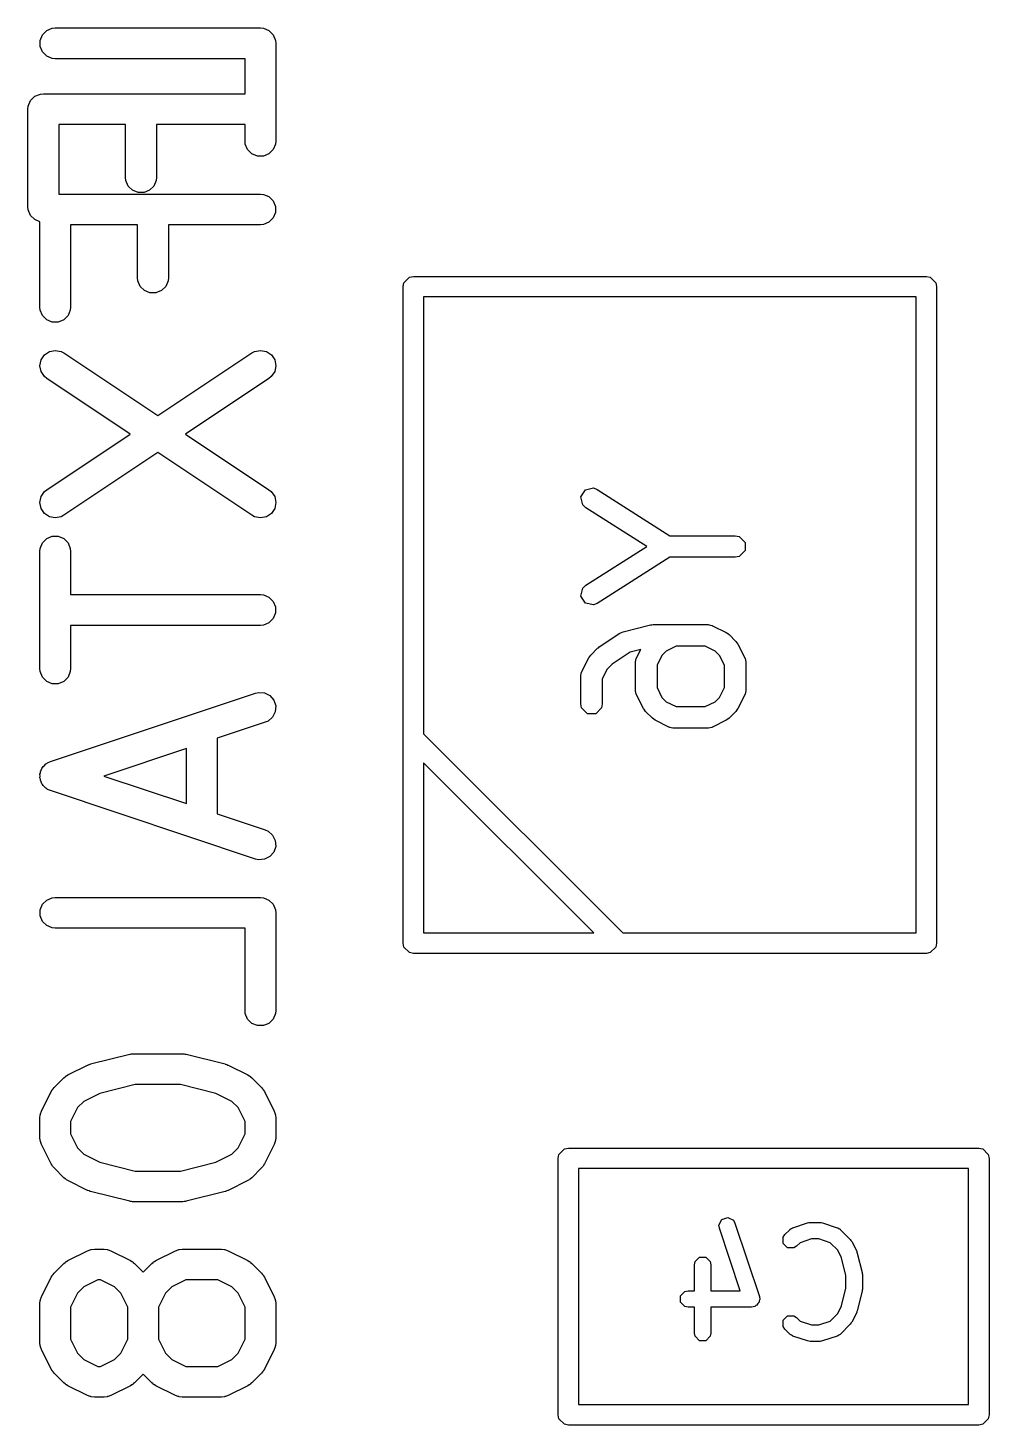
# Model space of a CAD drawing. Header units: inches. Extents: x -2.1 to 1.75, y 0.25 to 2.74.
# Drawn here: x -0.0075 to 0.1769, y 1.5399 to 1.808 of the extents above; entities that cross this region are included whole.
import ezdxf

# ---------------------------------------------------------------- set-up
doc = ezdxf.new("R2010")
doc.units = ezdxf.units.IN
doc.header["$MEASUREMENT"] = 0
doc.layers.add('BLACK', color=250, linetype='CONTINUOUS')

msp = doc.modelspace()

# ---------------------------------------------------------------- linework, layer by layer
at = {"layer": 'BLACK', "linetype": 'CONTINUOUS'}
for p, q in [((-0.00471, 1.80671), (-0.00389, 1.80752)), ((-0.00389, 1.80752), (-0.00283, 1.80796)), ((-0.00283, 1.80796), (-0.00225, 1.80802)), ((-0.00225, 1.80802), (0.03712, 1.80802)), ((0.03712, 1.80802), (0.03769, 1.80796)), ((0.03769, 1.80796), (0.03876, 1.80752)), ((0.03876, 1.80752), (0.03957, 1.80671)), ((-0.00515, 1.80564), (-0.00471, 1.80671)), ((-0.00515, 1.80449), (-0.00515, 1.80564)), ((-0.00471, 1.80343), (-0.00515, 1.80449)), ((0.03957, 1.80671), (0.04001, 1.80564)), ((0.04001, 1.80564), (0.04007, 1.80507)), ((0.04007, 1.80507), (0.04007, 1.78632)), ((-0.00389, 1.80261), (-0.00471, 1.80343)), ((-0.00283, 1.80217), (-0.00389, 1.80261)), ((-0.00225, 1.80211), (-0.00283, 1.80217)), ((0.03417, 1.80211), (-0.00225, 1.80211)), ((0.03417, 1.79539), (0.03417, 1.80211)), ((-0.00743, 1.79302), (-0.00699, 1.79408)), ((-0.00699, 1.79408), (-0.00618, 1.7949)), ((-0.00618, 1.7949), (-0.00511, 1.79534)), ((-0.00511, 1.79534), (-0.00453, 1.79539)), ((-0.00453, 1.79539), (0.03417, 1.79539)), ((-0.00749, 1.79244), (-0.00743, 1.79302)), ((-0.00749, 1.77369), (-0.00749, 1.79244)), ((0.01126, 1.78949), (-0.00158, 1.78949)), ((-0.00158, 1.78949), (-0.00158, 1.77615)), ((0.01126, 1.77932), (0.01126, 1.78949)), ((0.03417, 1.78949), (0.01717, 1.78949)), ((0.01717, 1.78949), (0.01717, 1.77932)), ((0.03417, 1.78632), (0.03417, 1.78949)), ((0.03422, 1.78574), (0.03417, 1.78632)), ((0.03466, 1.78468), (0.03422, 1.78574)), ((0.04001, 1.78574), (0.03957, 1.78468)), ((0.04007, 1.78632), (0.04001, 1.78574)), ((0.03548, 1.78386), (0.03466, 1.78468)), ((0.03654, 1.78342), (0.03548, 1.78386)), ((0.03769, 1.78342), (0.03654, 1.78342)), ((0.03876, 1.78386), (0.03769, 1.78342)), ((0.03957, 1.78468), (0.03876, 1.78386)), ((0.01132, 1.77874), (0.01126, 1.77932)), ((0.01176, 1.77768), (0.01132, 1.77874)), ((0.01257, 1.77686), (0.01176, 1.77768)), ((0.01667, 1.77768), (0.01585, 1.77686)), ((0.01711, 1.77874), (0.01667, 1.77768)), ((0.01717, 1.77932), (0.01711, 1.77874)), ((-0.00158, 1.77615), (0.03712, 1.77615)), ((0.01364, 1.77642), (0.01257, 1.77686)), ((0.01479, 1.77642), (0.01364, 1.77642)), ((0.01585, 1.77686), (0.01479, 1.77642)), ((0.03712, 1.77615), (0.03769, 1.77609)), ((0.03769, 1.77609), (0.03876, 1.77565)), ((0.03876, 1.77565), (0.03957, 1.77484)), ((0.03957, 1.77484), (0.04001, 1.77377)), ((-0.00743, 1.77312), (-0.00749, 1.77369)), ((-0.00699, 1.77205), (-0.00743, 1.77312)), ((0.04001, 1.77262), (0.03957, 1.77156)), ((0.04001, 1.77377), (0.04001, 1.77262)), ((-0.00618, 1.77124), (-0.00699, 1.77205)), ((-0.0052, 1.77084), (-0.00618, 1.77124)), ((-0.0052, 1.75445), (-0.0052, 1.77084)), ((0.01354, 1.77024), (0.0007, 1.77024)), ((0.0007, 1.77024), (0.0007, 1.75445)), ((0.01354, 1.76007), (0.01354, 1.77024)), ((0.03712, 1.77024), (0.01945, 1.77024)), ((0.01945, 1.77024), (0.01945, 1.76007)), ((0.03769, 1.7703), (0.03712, 1.77024)), ((0.03876, 1.77074), (0.03769, 1.7703)), ((0.03957, 1.77156), (0.03876, 1.77074)), ((0.0136, 1.7595), (0.01354, 1.76007)), ((0.01404, 1.75843), (0.0136, 1.7595)), ((0.01939, 1.7595), (0.01895, 1.75843)), ((0.01945, 1.76007), (0.01939, 1.7595)), ((0.06449, 1.75839), (0.06464, 1.75914)), ((0.06464, 1.75914), (0.0657, 1.7602)), ((0.0657, 1.7602), (0.06646, 1.76035)), ((0.06646, 1.76035), (0.16488, 1.76035)), ((0.16488, 1.76035), (0.16564, 1.7602)), ((0.16564, 1.7602), (0.1667, 1.75914)), ((0.1667, 1.75914), (0.16685, 1.75839)), ((0.01486, 1.75762), (0.01404, 1.75843)), ((0.01592, 1.75718), (0.01486, 1.75762)), ((0.01707, 1.75718), (0.01592, 1.75718)), ((0.01814, 1.75762), (0.01707, 1.75718)), ((0.01895, 1.75843), (0.01814, 1.75762)), ((0.06449, 1.6324), (0.06449, 1.75839)), ((0.06843, 1.75642), (0.06843, 1.67259)), ((0.16291, 1.75642), (0.06843, 1.75642)), ((0.16291, 1.63437), (0.16291, 1.75642)), ((0.16685, 1.75839), (0.16685, 1.6324)), ((-0.00515, 1.75387), (-0.0052, 1.75445)), ((-0.00471, 1.75281), (-0.00515, 1.75387)), ((0.00064, 1.75387), (0.0002, 1.75281)), ((0.0007, 1.75445), (0.00064, 1.75387)), ((-0.00389, 1.75199), (-0.00471, 1.75281)), ((-0.00283, 1.75155), (-0.00389, 1.75199)), ((-0.00168, 1.75155), (-0.00283, 1.75155)), ((-0.00061, 1.75199), (-0.00168, 1.75155)), ((0.0002, 1.75281), (-0.00061, 1.75199)), ((-0.00434, 1.74529), (-0.00338, 1.74593)), ((-0.00338, 1.74593), (-0.00225, 1.74615)), ((-0.00225, 1.74615), (-0.00112, 1.74593)), ((-0.00112, 1.74593), (-0.00061, 1.74566)), ((-0.00061, 1.74566), (0.01743, 1.73363)), ((0.01743, 1.73363), (0.03548, 1.74566)), ((0.03548, 1.74566), (0.03599, 1.74593)), ((0.03599, 1.74593), (0.03712, 1.74615)), ((0.03712, 1.74615), (0.03825, 1.74593)), ((0.03825, 1.74593), (0.03921, 1.74529)), ((-0.0052, 1.7432), (-0.00498, 1.74433)), ((-0.00498, 1.74207), (-0.0052, 1.7432)), ((-0.00498, 1.74433), (-0.00434, 1.74529)), ((0.03921, 1.74529), (0.03985, 1.74433)), ((0.03985, 1.74433), (0.04007, 1.7432)), ((0.04007, 1.7432), (0.03985, 1.74207)), ((-0.00434, 1.74111), (-0.00498, 1.74207)), ((-0.00389, 1.74074), (-0.00434, 1.74111)), ((0.01211, 1.73008), (-0.00389, 1.74074)), ((0.03876, 1.74074), (0.02276, 1.73008)), ((0.0392, 1.74111), (0.03876, 1.74074)), ((0.03985, 1.74207), (0.0392, 1.74111)), ((-0.00389, 1.71941), (0.01211, 1.73008)), ((0.02276, 1.73008), (0.03876, 1.71941)), ((0.01743, 1.72653), (-0.00061, 1.7145)), ((0.03548, 1.7145), (0.01743, 1.72653)), ((-0.00498, 1.71809), (-0.00434, 1.71904)), ((-0.00434, 1.71904), (-0.00389, 1.71941)), ((0.03876, 1.71941), (0.0392, 1.71904)), ((0.0392, 1.71904), (0.03985, 1.71809)), ((0.09861, 1.71806), (0.09946, 1.7194)), ((0.09946, 1.7194), (0.101, 1.71974)), ((0.101, 1.71974), (0.10175, 1.71945)), ((0.10175, 1.71945), (0.11568, 1.71058)), ((-0.0052, 1.71696), (-0.00498, 1.71809)), ((-0.00498, 1.71583), (-0.0052, 1.71696)), ((0.03985, 1.71809), (0.04007, 1.71696)), ((0.04007, 1.71696), (0.03985, 1.71583)), ((0.09895, 1.71652), (0.09861, 1.71806)), ((0.09953, 1.71596), (0.09895, 1.71652)), ((0.11123, 1.70852), (0.09953, 1.71596)), ((-0.00434, 1.71487), (-0.00498, 1.71583)), ((-0.00338, 1.71423), (-0.00434, 1.71487)), ((-0.00225, 1.714), (-0.00338, 1.71423)), ((-0.00112, 1.71422), (-0.00225, 1.714)), ((-0.00061, 1.7145), (-0.00112, 1.71422)), ((0.03599, 1.71422), (0.03548, 1.7145)), ((0.03712, 1.714), (0.03599, 1.71422)), ((0.03825, 1.71423), (0.03712, 1.714)), ((0.03921, 1.71487), (0.03825, 1.71423)), ((0.03985, 1.71583), (0.03921, 1.71487)), ((-0.00389, 1.71003), (-0.00283, 1.71048)), ((-0.00283, 1.71048), (-0.00168, 1.71048)), ((-0.00168, 1.71048), (-0.00061, 1.71003)), ((0.11568, 1.71058), (0.1282, 1.71058)), ((0.1282, 1.71058), (0.12899, 1.71043)), ((-0.0052, 1.70758), (-0.00515, 1.70816)), ((-0.00515, 1.70816), (-0.00471, 1.70922)), ((-0.00471, 1.70922), (-0.00389, 1.71003)), ((-0.00061, 1.71003), (0.0002, 1.70922)), ((0.0002, 1.70922), (0.00064, 1.70816)), ((0.00064, 1.70816), (0.0007, 1.70758)), ((0.09953, 1.70107), (0.11123, 1.70852)), ((0.12899, 1.71043), (0.13011, 1.70931)), ((0.13011, 1.70931), (0.13011, 1.70773)), ((-0.0052, 1.68508), (-0.0052, 1.70758)), ((0.0007, 1.70758), (0.0007, 1.69928)), ((0.11568, 1.70645), (0.10175, 1.69759)), ((0.1282, 1.70645), (0.11568, 1.70645)), ((0.12899, 1.70661), (0.1282, 1.70645)), ((0.13011, 1.70773), (0.12899, 1.70661)), ((0.09861, 1.69897), (0.09895, 1.70052)), ((0.09895, 1.70052), (0.09953, 1.70107)), ((0.0007, 1.69928), (0.03712, 1.69928)), ((0.03712, 1.69928), (0.03769, 1.69923)), ((0.03769, 1.69923), (0.03876, 1.69879)), ((0.03876, 1.69879), (0.03957, 1.69797)), ((0.03957, 1.69797), (0.04001, 1.69691)), ((0.09946, 1.69764), (0.09861, 1.69897)), ((0.101, 1.69729), (0.09946, 1.69764)), ((0.10175, 1.69759), (0.101, 1.69729)), ((0.03957, 1.69469), (0.03876, 1.69388)), ((0.04001, 1.69576), (0.03957, 1.69469)), ((0.04001, 1.69691), (0.04001, 1.69576)), ((0.03712, 1.69338), (0.0007, 1.69338)), ((0.0007, 1.69338), (0.0007, 1.68508)), ((0.03769, 1.69344), (0.03712, 1.69338)), ((0.03876, 1.69388), (0.03769, 1.69344)), ((0.10212, 1.68924), (0.10606, 1.69186)), ((0.10606, 1.69186), (0.10639, 1.692)), ((0.10639, 1.692), (0.1067, 1.69215)), ((0.1067, 1.69215), (0.11195, 1.69346)), ((0.11195, 1.69346), (0.11221, 1.69347)), ((0.11221, 1.69347), (0.11246, 1.69352)), ((0.11246, 1.69352), (0.12295, 1.69352)), ((0.12295, 1.69352), (0.12306, 1.6935)), ((0.12306, 1.6935), (0.1231, 1.69352)), ((0.1231, 1.69352), (0.12342, 1.69343)), ((0.12342, 1.69343), (0.12375, 1.69337)), ((0.12375, 1.69337), (0.12378, 1.69333)), ((0.12378, 1.69333), (0.12388, 1.69331)), ((0.12388, 1.69331), (0.1265, 1.69199)), ((0.1265, 1.69199), (0.12677, 1.69179)), ((0.12677, 1.69179), (0.12704, 1.69161)), ((0.10181, 1.68898), (0.10198, 1.68909)), ((0.10198, 1.68909), (0.10212, 1.68924)), ((0.11688, 1.68939), (0.11499, 1.68845)), ((0.12247, 1.68939), (0.11688, 1.68939)), ((0.12435, 1.68845), (0.12247, 1.68939)), ((0.12704, 1.69161), (0.12835, 1.69029)), ((0.12835, 1.69029), (0.12854, 1.69002)), ((0.12854, 1.69002), (0.12874, 1.68976)), ((0.12874, 1.68976), (0.13005, 1.68713)), ((0.0988, 1.68451), (0.10011, 1.68713)), ((0.10011, 1.68713), (0.10031, 1.68739)), ((0.10031, 1.68739), (0.1005, 1.68767)), ((0.1005, 1.68767), (0.10181, 1.68898)), ((0.10805, 1.68823), (0.10459, 1.68591)), ((0.1101, 1.68874), (0.10805, 1.68823)), ((0.10908, 1.68635), (0.10917, 1.68667)), ((0.1091, 1.68631), (0.10908, 1.68635)), ((0.10917, 1.68667), (0.10923, 1.687)), ((0.10923, 1.687), (0.10927, 1.68703)), ((0.10927, 1.68703), (0.10929, 1.68713)), ((0.10929, 1.68713), (0.1101, 1.68874)), ((0.11415, 1.68761), (0.11321, 1.68572)), ((0.11499, 1.68845), (0.11415, 1.68761)), ((0.12519, 1.68761), (0.12435, 1.68845)), ((0.12614, 1.68572), (0.12519, 1.68761)), ((0.13005, 1.68713), (0.13008, 1.68703)), ((0.13008, 1.68703), (0.13011, 1.687)), ((0.13011, 1.687), (0.13018, 1.68667)), ((0.13018, 1.68667), (0.13027, 1.68635)), ((0.13027, 1.68635), (0.13025, 1.68631)), ((-0.00515, 1.68451), (-0.0052, 1.68508)), ((-0.00471, 1.68344), (-0.00515, 1.68451)), ((0.00064, 1.68451), (0.0002, 1.68344)), ((0.0007, 1.68508), (0.00064, 1.68451)), ((0.09858, 1.68373), (0.09867, 1.68405)), ((0.0986, 1.68368), (0.09858, 1.68373)), ((0.09858, 1.68358), (0.0986, 1.68368)), ((0.09867, 1.68405), (0.09874, 1.68437)), ((0.09874, 1.68437), (0.09877, 1.68441)), ((0.09877, 1.68441), (0.0988, 1.68451)), ((0.10366, 1.68498), (0.10271, 1.68309)), ((0.10459, 1.68591), (0.10366, 1.68498)), ((0.10908, 1.68621), (0.1091, 1.68631)), ((0.10908, 1.68096), (0.10908, 1.68621)), ((0.11321, 1.68572), (0.11321, 1.68145)), ((0.12614, 1.68145), (0.12614, 1.68572)), ((0.13025, 1.68631), (0.13027, 1.68621)), ((0.13027, 1.68621), (0.13027, 1.68096)), ((-0.00389, 1.68263), (-0.00471, 1.68344)), ((-0.00283, 1.68219), (-0.00389, 1.68263)), ((-0.00168, 1.68219), (-0.00283, 1.68219)), ((-0.00061, 1.68263), (-0.00168, 1.68219)), ((0.0002, 1.68344), (-0.00061, 1.68263)), ((0.09858, 1.67833), (0.09858, 1.68358)), ((0.10271, 1.68309), (0.10271, 1.67833)), ((0.11321, 1.68145), (0.11415, 1.67956)), ((0.12519, 1.67956), (0.12614, 1.68145)), ((-0.00318, 1.66726), (0.03619, 1.68038)), ((0.03619, 1.68038), (0.03675, 1.68051)), ((0.03675, 1.68051), (0.0379, 1.68043)), ((0.0379, 1.68043), (0.03893, 1.67992)), ((0.03893, 1.67992), (0.03968, 1.67905)), ((0.03968, 1.67905), (0.04005, 1.67795)), ((0.09874, 1.67754), (0.09858, 1.67833)), ((0.10271, 1.67833), (0.10255, 1.67754)), ((0.1091, 1.68086), (0.10908, 1.68096)), ((0.10908, 1.68081), (0.1091, 1.68086)), ((0.10917, 1.68049), (0.10908, 1.68081)), ((0.10923, 1.68017), (0.10917, 1.68049)), ((0.10927, 1.68013), (0.10923, 1.68017)), ((0.10929, 1.68003), (0.10927, 1.68013)), ((0.11061, 1.67741), (0.10929, 1.68003)), ((0.11415, 1.67956), (0.11499, 1.67872)), ((0.11499, 1.67872), (0.11688, 1.67778)), ((0.12247, 1.67778), (0.12435, 1.67872)), ((0.12435, 1.67872), (0.12519, 1.67956)), ((0.13005, 1.68003), (0.12874, 1.67741)), ((0.13008, 1.68013), (0.13005, 1.68003)), ((0.13011, 1.68017), (0.13008, 1.68013)), ((0.13018, 1.68049), (0.13011, 1.68017)), ((0.13027, 1.68081), (0.13018, 1.68049)), ((0.13027, 1.68096), (0.13025, 1.68086)), ((0.13025, 1.68086), (0.13027, 1.68081)), ((0.03945, 1.67577), (0.03858, 1.67502)), ((0.03997, 1.6768), (0.03945, 1.67577)), ((0.04005, 1.67795), (0.03997, 1.6768)), ((0.09985, 1.67642), (0.09874, 1.67754)), ((0.10144, 1.67642), (0.09985, 1.67642)), ((0.10255, 1.67754), (0.10144, 1.67642)), ((0.11081, 1.67715), (0.11061, 1.67741)), ((0.11099, 1.67687), (0.11081, 1.67715)), ((0.11231, 1.67556), (0.11099, 1.67687)), ((0.11688, 1.67778), (0.12247, 1.67778)), ((0.12835, 1.67687), (0.12704, 1.67556)), ((0.12854, 1.67715), (0.12835, 1.67687)), ((0.12874, 1.67741), (0.12854, 1.67715)), ((0.03805, 1.67478), (0.02882, 1.67171)), ((0.03858, 1.67502), (0.03805, 1.67478)), ((0.11258, 1.67538), (0.11231, 1.67556)), ((0.11284, 1.67517), (0.11258, 1.67538)), ((0.11547, 1.67386), (0.11284, 1.67517)), ((0.11557, 1.67383), (0.11547, 1.67386)), ((0.1156, 1.6738), (0.11557, 1.67383)), ((0.11593, 1.67373), (0.1156, 1.6738)), ((0.11625, 1.67365), (0.11593, 1.67373)), ((0.11629, 1.67366), (0.11625, 1.67365)), ((0.11639, 1.67364), (0.11629, 1.67366)), ((0.12295, 1.67364), (0.11639, 1.67364)), ((0.12306, 1.67366), (0.12295, 1.67364)), ((0.1231, 1.67365), (0.12306, 1.67366)), ((0.12342, 1.67373), (0.1231, 1.67365)), ((0.12375, 1.6738), (0.12342, 1.67373)), ((0.12378, 1.67383), (0.12375, 1.6738)), ((0.12388, 1.67386), (0.12378, 1.67383)), ((0.1265, 1.67517), (0.12388, 1.67386)), ((0.12677, 1.67538), (0.1265, 1.67517)), ((0.12704, 1.67556), (0.12677, 1.67538)), ((0.02882, 1.67171), (0.02882, 1.65721)), ((0.06843, 1.67259), (0.10664, 1.63437)), ((0.02292, 1.66974), (0.00709, 1.66446)), ((0.02292, 1.65918), (0.02292, 1.66974)), ((-0.00518, 1.66483), (-0.00511, 1.66503)), ((-0.00511, 1.66503), (-0.0051, 1.66524)), ((-0.0051, 1.66524), (-0.00493, 1.66557)), ((-0.00493, 1.66557), (-0.00482, 1.66592)), ((-0.00482, 1.66592), (-0.00468, 1.66608)), ((-0.00468, 1.66608), (-0.00458, 1.66627)), ((-0.00458, 1.66627), (-0.0043, 1.66651)), ((-0.0043, 1.66651), (-0.00406, 1.66679)), ((-0.00406, 1.66679), (-0.00387, 1.66689)), ((-0.00387, 1.66689), (-0.00371, 1.66703)), ((-0.00371, 1.66703), (-0.00318, 1.66726)), ((0.10107, 1.63437), (0.06843, 1.66702)), ((0.06843, 1.66702), (0.06843, 1.63437)), ((-0.00515, 1.66446), (-0.00518, 1.66483)), ((-0.00518, 1.66409), (-0.00515, 1.66446)), ((-0.00511, 1.66389), (-0.00518, 1.66409)), ((-0.0051, 1.66368), (-0.00511, 1.66389)), ((-0.00493, 1.66335), (-0.0051, 1.66368)), ((-0.00482, 1.663), (-0.00493, 1.66335)), ((-0.00468, 1.66284), (-0.00482, 1.663)), ((-0.00458, 1.66265), (-0.00468, 1.66284)), ((-0.0043, 1.66241), (-0.00458, 1.66265)), ((-0.00406, 1.66213), (-0.0043, 1.66241)), ((0.00709, 1.66446), (0.02292, 1.65918)), ((-0.00387, 1.66203), (-0.00406, 1.66213)), ((-0.00371, 1.66189), (-0.00387, 1.66203)), ((-0.00318, 1.66166), (-0.00371, 1.66189)), ((0.03619, 1.64854), (-0.00318, 1.66166)), ((0.02882, 1.65721), (0.03805, 1.65414)), ((0.03805, 1.65414), (0.03858, 1.6539)), ((0.03858, 1.6539), (0.03945, 1.65315)), ((0.03945, 1.65315), (0.03997, 1.65212)), ((0.03997, 1.65212), (0.04005, 1.65097)), ((0.03893, 1.649), (0.0379, 1.64849)), ((0.03968, 1.64987), (0.03893, 1.649)), ((0.04005, 1.65097), (0.03968, 1.64987)), ((0.03675, 1.64841), (0.03619, 1.64854)), ((0.0379, 1.64849), (0.03675, 1.64841)), ((-0.00389, 1.64067), (-0.00283, 1.64111)), ((-0.00283, 1.64111), (-0.00225, 1.64117)), ((-0.00225, 1.64117), (0.03712, 1.64117)), ((0.03712, 1.64117), (0.03769, 1.64111)), ((0.03769, 1.64111), (0.03876, 1.64067)), ((-0.00515, 1.63879), (-0.00471, 1.63985)), ((-0.00515, 1.63764), (-0.00515, 1.63879)), ((-0.00471, 1.63985), (-0.00389, 1.64067)), ((0.03876, 1.64067), (0.03957, 1.63985)), ((0.03957, 1.63985), (0.04001, 1.63879)), ((0.04001, 1.63879), (0.04007, 1.63821)), ((0.04007, 1.63821), (0.04007, 1.61947)), ((-0.00471, 1.63657), (-0.00515, 1.63764)), ((-0.00389, 1.63576), (-0.00471, 1.63657)), ((-0.00283, 1.63532), (-0.00389, 1.63576)), ((-0.00225, 1.63526), (-0.00283, 1.63532)), ((0.03417, 1.63526), (-0.00225, 1.63526)), ((0.03417, 1.61947), (0.03417, 1.63526)), ((0.06843, 1.63437), (0.10107, 1.63437)), ((0.10664, 1.63437), (0.16291, 1.63437)), ((0.06464, 1.63165), (0.06449, 1.6324)), ((0.0657, 1.63058), (0.06464, 1.63165)), ((0.06646, 1.63043), (0.0657, 1.63058)), ((0.16488, 1.63043), (0.06646, 1.63043)), ((0.16564, 1.63058), (0.16488, 1.63043)), ((0.1667, 1.63165), (0.16564, 1.63058)), ((0.16685, 1.6324), (0.1667, 1.63165)), ((0.03422, 1.61889), (0.03417, 1.61947)), ((0.04007, 1.61947), (0.04001, 1.61889)), ((0.03466, 1.61783), (0.03422, 1.61889)), ((0.03548, 1.61701), (0.03466, 1.61783)), ((0.03654, 1.61657), (0.03548, 1.61701)), ((0.03876, 1.61701), (0.03769, 1.61657)), ((0.03957, 1.61783), (0.03876, 1.61701)), ((0.04001, 1.61889), (0.03957, 1.61783)), ((0.03769, 1.61657), (0.03654, 1.61657)), ((0.00018, 1.60711), (0.00393, 1.60898)), ((0.00393, 1.60898), (0.00397, 1.609)), ((0.00397, 1.609), (0.00399, 1.60901)), ((0.00399, 1.60901), (0.00423, 1.6091)), ((0.00423, 1.6091), (0.00447, 1.60919)), ((0.00447, 1.60919), (0.00449, 1.60919)), ((0.00449, 1.60919), (0.00453, 1.60921)), ((0.00453, 1.60921), (0.01203, 1.61108)), ((0.01203, 1.61108), (0.01213, 1.6111)), ((0.01213, 1.6111), (0.01217, 1.61111)), ((0.01217, 1.61111), (0.01239, 1.61113)), ((0.01239, 1.61113), (0.0126, 1.61117)), ((0.0126, 1.61117), (0.01265, 1.61116)), ((0.01265, 1.61116), (0.01275, 1.61117)), ((0.01275, 1.61117), (0.02212, 1.61117)), ((0.02212, 1.61117), (0.02222, 1.61116)), ((0.02222, 1.61116), (0.02226, 1.61117)), ((0.02226, 1.61117), (0.02248, 1.61113)), ((0.02248, 1.61113), (0.0227, 1.61111)), ((0.0227, 1.61111), (0.02274, 1.6111)), ((0.02274, 1.6111), (0.02284, 1.61108)), ((0.02284, 1.61108), (0.03034, 1.60921)), ((0.03034, 1.60921), (0.03038, 1.60919)), ((0.03038, 1.60919), (0.0304, 1.60919)), ((0.0304, 1.60919), (0.03064, 1.6091)), ((0.03064, 1.6091), (0.03088, 1.60901)), ((0.03088, 1.60901), (0.0309, 1.609)), ((0.0309, 1.609), (0.03094, 1.60898)), ((0.03094, 1.60898), (0.03469, 1.60711)), ((-0.00246, 1.60468), (-0.00059, 1.60656)), ((-0.00059, 1.60656), (-0.00036, 1.60674)), ((-0.00036, 1.60674), (-0.00031, 1.6068)), ((-0.00031, 1.6068), (-0.00022, 1.60686)), ((-0.00022, 1.60686), (-0.00014, 1.60692)), ((-0.00014, 1.60692), (-0.00007, 1.60695)), ((-0.00007, 1.60695), (0.00018, 1.60711)), ((0.03469, 1.60711), (0.03494, 1.60695)), ((0.03494, 1.60695), (0.03501, 1.60692)), ((0.03501, 1.60692), (0.03509, 1.60686)), ((0.03509, 1.60686), (0.03518, 1.6068)), ((0.03518, 1.6068), (0.03523, 1.60674)), ((0.03523, 1.60674), (0.03546, 1.60656)), ((0.03546, 1.60656), (0.03733, 1.60468)), ((-0.00489, 1.60016), (-0.00302, 1.60391)), ((-0.00302, 1.60391), (-0.00286, 1.60416)), ((-0.00286, 1.60416), (-0.00283, 1.60423)), ((-0.00283, 1.60423), (-0.00277, 1.60431)), ((-0.00277, 1.60431), (-0.00271, 1.6044)), ((-0.00271, 1.6044), (-0.00265, 1.60445)), ((-0.00265, 1.60445), (-0.00246, 1.60468)), ((0.00628, 1.60356), (0.00325, 1.60204)), ((0.01311, 1.60526), (0.00628, 1.60356)), ((0.02176, 1.60526), (0.01311, 1.60526)), ((0.02859, 1.60356), (0.02176, 1.60526)), ((0.03162, 1.60204), (0.02859, 1.60356)), ((0.03733, 1.60468), (0.03752, 1.60445)), ((0.03752, 1.60445), (0.03758, 1.6044)), ((0.03758, 1.6044), (0.03763, 1.60431)), ((0.03763, 1.60431), (0.0377, 1.60423)), ((0.0377, 1.60423), (0.03773, 1.60416)), ((0.03773, 1.60416), (0.03789, 1.60391)), ((0.03789, 1.60391), (0.03976, 1.60016)), ((0.00205, 1.60084), (0.0007, 1.59815)), ((0.00325, 1.60204), (0.00205, 1.60084)), ((0.03282, 1.60084), (0.03162, 1.60204)), ((0.03417, 1.59815), (0.03282, 1.60084)), ((-0.0052, 1.59884), (-0.00515, 1.59942)), ((-0.0052, 1.59509), (-0.0052, 1.59884)), ((-0.00515, 1.59942), (-0.00511, 1.59952)), ((-0.00511, 1.59952), (-0.0051, 1.59962)), ((-0.0051, 1.59962), (-0.00489, 1.60016)), ((0.0007, 1.59815), (0.0007, 1.59579)), ((0.03417, 1.59579), (0.03417, 1.59815)), ((0.03976, 1.60016), (0.03997, 1.59962)), ((0.03997, 1.59962), (0.03997, 1.59952)), ((0.03997, 1.59952), (0.04001, 1.59942)), ((0.04001, 1.59942), (0.04007, 1.59884)), ((0.04007, 1.59884), (0.04007, 1.59509)), ((0.0007, 1.59579), (0.00205, 1.59309)), ((0.03282, 1.59309), (0.03417, 1.59579)), ((-0.00515, 1.59452), (-0.0052, 1.59509)), ((-0.00511, 1.59442), (-0.00515, 1.59452)), ((-0.0051, 1.59431), (-0.00511, 1.59442)), ((-0.00489, 1.59377), (-0.0051, 1.59431)), ((-0.00302, 1.59002), (-0.00489, 1.59377)), ((0.00205, 1.59309), (0.00325, 1.5919)), ((0.03162, 1.5919), (0.03282, 1.59309)), ((0.03976, 1.59377), (0.03789, 1.59002)), ((0.03997, 1.59431), (0.03976, 1.59377)), ((0.04001, 1.59452), (0.03997, 1.59442)), ((0.03997, 1.59442), (0.03997, 1.59431)), ((0.04007, 1.59509), (0.04001, 1.59452)), ((0.09438, 1.59186), (0.09545, 1.59292)), ((0.09545, 1.59292), (0.0962, 1.59307)), ((0.0962, 1.59307), (0.17494, 1.59307)), ((0.17494, 1.59307), (0.17569, 1.59292)), ((0.17569, 1.59292), (0.17676, 1.59186)), ((-0.00286, 1.58978), (-0.00302, 1.59002)), ((0.00325, 1.5919), (0.00628, 1.59038)), ((0.00628, 1.59038), (0.01311, 1.58867)), ((0.02176, 1.58867), (0.02859, 1.59038)), ((0.02859, 1.59038), (0.03162, 1.5919)), ((0.03789, 1.59002), (0.03773, 1.58978)), ((0.09423, 1.5911), (0.09438, 1.59186)), ((0.09423, 1.54189), (0.09423, 1.5911)), ((0.17676, 1.59186), (0.17691, 1.5911)), ((0.17691, 1.5911), (0.17691, 1.54189)), ((-0.00283, 1.5897), (-0.00286, 1.58978)), ((-0.00277, 1.58962), (-0.00283, 1.5897)), ((-0.00271, 1.58953), (-0.00277, 1.58962)), ((-0.00265, 1.58948), (-0.00271, 1.58953)), ((-0.00246, 1.58926), (-0.00265, 1.58948)), ((-0.00059, 1.58738), (-0.00246, 1.58926)), ((-0.00036, 1.5872), (-0.00059, 1.58738)), ((-0.00031, 1.58714), (-0.00036, 1.5872)), ((0.01311, 1.58867), (0.02176, 1.58867)), ((0.03523, 1.5872), (0.03518, 1.58714)), ((0.03546, 1.58738), (0.03523, 1.5872)), ((0.03733, 1.58926), (0.03546, 1.58738)), ((0.03752, 1.58948), (0.03733, 1.58926)), ((0.03758, 1.58953), (0.03752, 1.58948)), ((0.03763, 1.58962), (0.03758, 1.58953)), ((0.0377, 1.5897), (0.03763, 1.58962)), ((0.03773, 1.58978), (0.0377, 1.5897)), ((0.09817, 1.58913), (0.09817, 1.54386)), ((0.17297, 1.58913), (0.09817, 1.58913)), ((0.17297, 1.54386), (0.17297, 1.58913)), ((-0.00022, 1.58708), (-0.00031, 1.58714)), ((-0.00014, 1.58701), (-0.00022, 1.58708)), ((-0.00007, 1.58698), (-0.00014, 1.58701)), ((0.00018, 1.58683), (-0.00007, 1.58698)), ((0.00393, 1.58495), (0.00018, 1.58683)), ((0.00397, 1.58494), (0.00393, 1.58495)), ((0.00399, 1.58492), (0.00397, 1.58494)), ((0.00423, 1.58484), (0.00399, 1.58492)), ((0.00447, 1.58475), (0.00423, 1.58484)), ((0.00449, 1.58475), (0.00447, 1.58475)), ((0.00453, 1.58473), (0.00449, 1.58475)), ((0.01203, 1.58286), (0.00453, 1.58473)), ((0.03034, 1.58473), (0.02284, 1.58286)), ((0.03038, 1.58475), (0.03034, 1.58473)), ((0.0304, 1.58475), (0.03038, 1.58475)), ((0.03064, 1.58484), (0.0304, 1.58475)), ((0.03088, 1.58492), (0.03064, 1.58484)), ((0.0309, 1.58494), (0.03088, 1.58492)), ((0.03094, 1.58495), (0.0309, 1.58494)), ((0.03469, 1.58683), (0.03094, 1.58495)), ((0.03494, 1.58698), (0.03469, 1.58683)), ((0.03501, 1.58701), (0.03494, 1.58698)), ((0.03509, 1.58708), (0.03501, 1.58701)), ((0.03518, 1.58714), (0.03509, 1.58708)), ((0.01213, 1.58284), (0.01203, 1.58286)), ((0.01217, 1.58282), (0.01213, 1.58284)), ((0.01239, 1.5828), (0.01217, 1.58282)), ((0.0126, 1.58277), (0.01239, 1.5828)), ((0.01265, 1.58278), (0.0126, 1.58277)), ((0.01275, 1.58277), (0.01265, 1.58278)), ((0.02212, 1.58277), (0.01275, 1.58277)), ((0.02222, 1.58278), (0.02212, 1.58277)), ((0.02226, 1.58277), (0.02222, 1.58278)), ((0.02248, 1.5828), (0.02226, 1.58277)), ((0.0227, 1.58282), (0.02248, 1.5828)), ((0.02274, 1.58284), (0.0227, 1.58282)), ((0.02284, 1.58286), (0.02274, 1.58284)), ((0.12509, 1.57829), (0.12563, 1.57937)), ((0.12563, 1.57937), (0.12678, 1.57975)), ((0.12678, 1.57975), (0.12786, 1.57921)), ((0.12786, 1.57921), (0.12816, 1.57867)), ((0.12517, 1.57768), (0.12509, 1.57829)), ((0.12917, 1.56569), (0.12517, 1.57768)), ((0.12816, 1.57867), (0.13285, 1.56461)), ((0.1374, 1.57597), (0.13774, 1.57648)), ((0.13774, 1.57648), (0.13868, 1.57741)), ((0.13868, 1.57741), (0.13874, 1.57746)), ((0.13874, 1.57746), (0.13876, 1.57749)), ((0.13876, 1.57749), (0.13898, 1.57762)), ((0.13898, 1.57762), (0.13919, 1.57776)), ((0.13919, 1.57776), (0.13922, 1.57776)), ((0.13922, 1.57776), (0.13929, 1.57779)), ((0.13929, 1.57779), (0.1421, 1.57873)), ((0.1421, 1.57873), (0.14235, 1.57876)), ((0.14235, 1.57876), (0.1426, 1.57881)), ((0.1426, 1.57881), (0.14448, 1.57881)), ((0.14448, 1.57881), (0.14472, 1.57876)), ((0.14472, 1.57876), (0.14497, 1.57873)), ((0.14497, 1.57873), (0.14779, 1.57779)), ((0.14779, 1.57779), (0.14785, 1.57776)), ((0.14785, 1.57776), (0.14789, 1.57776)), ((0.14789, 1.57776), (0.1481, 1.57762)), ((0.1481, 1.57762), (0.14832, 1.57749)), ((0.14832, 1.57749), (0.14834, 1.57746)), ((0.14834, 1.57746), (0.1484, 1.57741)), ((0.1484, 1.57741), (0.15028, 1.57554)), ((0.1374, 1.57476), (0.1374, 1.57597)), ((0.13825, 1.57391), (0.1374, 1.57476)), ((0.13945, 1.57391), (0.13825, 1.57391)), ((0.13997, 1.57425), (0.13945, 1.57391)), ((0.14064, 1.57492), (0.13997, 1.57425)), ((0.14286, 1.57566), (0.14064, 1.57492)), ((0.14422, 1.57566), (0.14286, 1.57566)), ((0.14644, 1.57492), (0.14422, 1.57566)), ((0.14787, 1.57349), (0.14644, 1.57492)), ((0.15028, 1.57554), (0.15042, 1.57533)), ((0.15042, 1.57533), (0.15057, 1.57513)), ((0.15057, 1.57513), (0.15151, 1.57326)), ((-0.00059, 1.57093), (-0.00036, 1.57112)), ((-0.00036, 1.57112), (-0.00031, 1.57118)), ((-0.00031, 1.57118), (-0.00022, 1.57124)), ((-0.00022, 1.57124), (-0.00014, 1.5713)), ((-0.00014, 1.5713), (-0.00007, 1.57133)), ((-0.00007, 1.57133), (0.00018, 1.57149)), ((0.00018, 1.57149), (0.00393, 1.57336)), ((0.00393, 1.57336), (0.00447, 1.57357)), ((0.00447, 1.57357), (0.00457, 1.57358)), ((0.00457, 1.57358), (0.00467, 1.57362)), ((0.00467, 1.57362), (0.00525, 1.57367)), ((0.00525, 1.57367), (0.00712, 1.57367)), ((0.00712, 1.57367), (0.0077, 1.57362)), ((0.0077, 1.57362), (0.0078, 1.57358)), ((0.0078, 1.57358), (0.0079, 1.57357)), ((0.0079, 1.57357), (0.00844, 1.57336)), ((0.00844, 1.57336), (0.01219, 1.57149)), ((0.01219, 1.57149), (0.01244, 1.57133)), ((0.01244, 1.57133), (0.01251, 1.5713)), ((0.01251, 1.5713), (0.01259, 1.57124)), ((0.01259, 1.57124), (0.01268, 1.57118)), ((0.01268, 1.57118), (0.01273, 1.57112)), ((0.01273, 1.57112), (0.01296, 1.57093)), ((0.01628, 1.57093), (0.01651, 1.57112)), ((0.01651, 1.57112), (0.01656, 1.57118)), ((0.01656, 1.57118), (0.01665, 1.57124)), ((0.01665, 1.57124), (0.01673, 1.5713)), ((0.01673, 1.5713), (0.0168, 1.57133)), ((0.0168, 1.57133), (0.01705, 1.57149)), ((0.01705, 1.57149), (0.0208, 1.57336)), ((0.0208, 1.57336), (0.02134, 1.57357)), ((0.02134, 1.57357), (0.02145, 1.57358)), ((0.02145, 1.57358), (0.02154, 1.57362)), ((0.02154, 1.57362), (0.02212, 1.57367)), ((0.02212, 1.57367), (0.02962, 1.57367)), ((0.02962, 1.57367), (0.0302, 1.57362)), ((0.0302, 1.57362), (0.03029, 1.57358)), ((0.03029, 1.57358), (0.0304, 1.57357)), ((0.0304, 1.57357), (0.03094, 1.57336)), ((0.03094, 1.57336), (0.03469, 1.57149)), ((0.03469, 1.57149), (0.03494, 1.57133)), ((0.03494, 1.57133), (0.03501, 1.5713)), ((0.03501, 1.5713), (0.03509, 1.57124)), ((0.03509, 1.57124), (0.03518, 1.57118)), ((0.03518, 1.57118), (0.03523, 1.57112)), ((0.03523, 1.57112), (0.03546, 1.57093)), ((0.1204, 1.57068), (0.12052, 1.57128)), ((0.12052, 1.57128), (0.12138, 1.57213)), ((0.12138, 1.57213), (0.12258, 1.57213)), ((0.12258, 1.57213), (0.12343, 1.57128)), ((0.12343, 1.57128), (0.12355, 1.57068)), ((0.14861, 1.572), (0.14787, 1.57349)), ((0.14946, 1.56861), (0.14861, 1.572)), ((0.15151, 1.57326), (0.15155, 1.57309)), ((0.15155, 1.57309), (0.15163, 1.57293)), ((0.15163, 1.57293), (0.15257, 1.56918)), ((-0.00302, 1.56829), (-0.00286, 1.56854)), ((-0.00286, 1.56854), (-0.00283, 1.56861)), ((-0.00283, 1.56861), (-0.00277, 1.56869)), ((-0.00277, 1.56869), (-0.00271, 1.56878)), ((-0.00271, 1.56878), (-0.00265, 1.56883)), ((-0.00265, 1.56883), (-0.00246, 1.56906)), ((-0.00246, 1.56906), (-0.00059, 1.57093)), ((0.01296, 1.57093), (0.01462, 1.56927)), ((0.01462, 1.56927), (0.01628, 1.57093)), ((0.03546, 1.57093), (0.03733, 1.56906)), ((0.03733, 1.56906), (0.03752, 1.56883)), ((0.03752, 1.56883), (0.03758, 1.56878)), ((0.03758, 1.56878), (0.03763, 1.56869)), ((0.03763, 1.56869), (0.0377, 1.56861)), ((0.0377, 1.56861), (0.03773, 1.56854)), ((0.03773, 1.56854), (0.03789, 1.56829)), ((0.1204, 1.56569), (0.1204, 1.57068)), ((0.12355, 1.57068), (0.12355, 1.56569)), ((0.14946, 1.56618), (0.14946, 1.56861)), ((0.15257, 1.56918), (0.15257, 1.56899)), ((0.15257, 1.56899), (0.15261, 1.5688)), ((0.15261, 1.5688), (0.15261, 1.56599)), ((-0.00489, 1.56454), (-0.00302, 1.56829)), ((0.00325, 1.56642), (0.00205, 1.56522)), ((0.00594, 1.56777), (0.00325, 1.56642)), ((0.00643, 1.56777), (0.00594, 1.56777)), ((0.00912, 1.56642), (0.00643, 1.56777)), ((0.01032, 1.56522), (0.00912, 1.56642)), ((0.02012, 1.56642), (0.01892, 1.56522)), ((0.02282, 1.56777), (0.02012, 1.56642)), ((0.02892, 1.56777), (0.02282, 1.56777)), ((0.03162, 1.56642), (0.02892, 1.56777)), ((0.03282, 1.56522), (0.03162, 1.56642)), ((0.03789, 1.56829), (0.03976, 1.56454)), ((0.14861, 1.56279), (0.14946, 1.56618)), ((0.15261, 1.56599), (0.15257, 1.5658)), ((0.15257, 1.5658), (0.15257, 1.56561)), ((-0.0052, 1.56322), (-0.00515, 1.5638)), ((-0.0052, 1.55572), (-0.0052, 1.56322)), ((-0.00515, 1.5638), (-0.00511, 1.5639)), ((-0.00511, 1.5639), (-0.0051, 1.564)), ((-0.0051, 1.564), (-0.00489, 1.56454)), ((0.00205, 1.56522), (0.0007, 1.56253)), ((0.01167, 1.56253), (0.01032, 1.56522)), ((0.01892, 1.56522), (0.01757, 1.56253)), ((0.03417, 1.56253), (0.03282, 1.56522)), ((0.03976, 1.56454), (0.03997, 1.564)), ((0.03997, 1.564), (0.03997, 1.5639)), ((0.03997, 1.5639), (0.04001, 1.5638)), ((0.04001, 1.5638), (0.04007, 1.56322)), ((0.04007, 1.56322), (0.04007, 1.55572)), ((0.11771, 1.56472), (0.11856, 1.56557)), ((0.11771, 1.56351), (0.11771, 1.56472)), ((0.11856, 1.56266), (0.11771, 1.56351)), ((0.11856, 1.56557), (0.11917, 1.56569)), ((0.11917, 1.56569), (0.1204, 1.56569)), ((0.12355, 1.56569), (0.12917, 1.56569)), ((0.13255, 1.56325), (0.13238, 1.56293)), ((0.13281, 1.56351), (0.13255, 1.56325)), ((0.13292, 1.564), (0.13281, 1.56377)), ((0.13281, 1.56377), (0.13281, 1.56351)), ((0.13285, 1.56461), (0.13292, 1.564)), ((0.15257, 1.56561), (0.15163, 1.56186)), ((0.0007, 1.56253), (0.0007, 1.55642)), ((0.01167, 1.55642), (0.01167, 1.56253)), ((0.01757, 1.56253), (0.01757, 1.55642)), ((0.03417, 1.55642), (0.03417, 1.56253)), ((0.11917, 1.56254), (0.11856, 1.56266)), ((0.1204, 1.56254), (0.11917, 1.56254)), ((0.1204, 1.55755), (0.1204, 1.56254)), ((0.13135, 1.56254), (0.12355, 1.56254)), ((0.12355, 1.56254), (0.12355, 1.55755)), ((0.13196, 1.56266), (0.13135, 1.56254)), ((0.13214, 1.56284), (0.13196, 1.56266)), ((0.13238, 1.56293), (0.13214, 1.56284)), ((0.1374, 1.56003), (0.13825, 1.56088)), ((0.13825, 1.56088), (0.13945, 1.56088)), ((0.13945, 1.56088), (0.13997, 1.56054)), ((0.13997, 1.56054), (0.14064, 1.55987)), ((0.14644, 1.55987), (0.14787, 1.5613)), ((0.14787, 1.5613), (0.14861, 1.56279)), ((0.15151, 1.56154), (0.15057, 1.55966)), ((0.15155, 1.5617), (0.15151, 1.56154)), ((0.15163, 1.56186), (0.15155, 1.5617)), ((0.1374, 1.55883), (0.1374, 1.56003)), ((0.13774, 1.55831), (0.1374, 1.55883)), ((0.13868, 1.55738), (0.13774, 1.55831)), ((0.14064, 1.55987), (0.14286, 1.55913)), ((0.14286, 1.55913), (0.14422, 1.55913)), ((0.14422, 1.55913), (0.14644, 1.55987)), ((0.15028, 1.55925), (0.1484, 1.55738)), ((0.15042, 1.55946), (0.15028, 1.55925)), ((0.15057, 1.55966), (0.15042, 1.55946)), ((-0.00515, 1.55515), (-0.0052, 1.55572)), ((-0.00511, 1.55505), (-0.00515, 1.55515)), ((-0.0051, 1.55494), (-0.00511, 1.55505)), ((0.0007, 1.55642), (0.00205, 1.55372)), ((0.01032, 1.55372), (0.01167, 1.55642)), ((0.01757, 1.55642), (0.01892, 1.55372)), ((0.03282, 1.55372), (0.03417, 1.55642)), ((0.04001, 1.55515), (0.03997, 1.55505)), ((0.03997, 1.55505), (0.03997, 1.55494)), ((0.04007, 1.55572), (0.04001, 1.55515)), ((0.12052, 1.55695), (0.1204, 1.55755)), ((0.12138, 1.5561), (0.12052, 1.55695)), ((0.12258, 1.5561), (0.12138, 1.5561)), ((0.12343, 1.55695), (0.12258, 1.5561)), ((0.12355, 1.55755), (0.12343, 1.55695)), ((0.13874, 1.55733), (0.13868, 1.55738)), ((0.13876, 1.5573), (0.13874, 1.55733)), ((0.13898, 1.55718), (0.13876, 1.5573)), ((0.13919, 1.55704), (0.13898, 1.55718)), ((0.13922, 1.55704), (0.13919, 1.55704)), ((0.13929, 1.557), (0.13922, 1.55704)), ((0.1421, 1.55606), (0.13929, 1.557)), ((0.14235, 1.55603), (0.1421, 1.55606)), ((0.1426, 1.55598), (0.14235, 1.55603)), ((0.14448, 1.55598), (0.1426, 1.55598)), ((0.14472, 1.55603), (0.14448, 1.55598)), ((0.14497, 1.55606), (0.14472, 1.55603)), ((0.14779, 1.557), (0.14497, 1.55606)), ((0.14785, 1.55704), (0.14779, 1.557)), ((0.14789, 1.55704), (0.14785, 1.55704)), ((0.1481, 1.55718), (0.14789, 1.55704)), ((0.14832, 1.5573), (0.1481, 1.55718)), ((0.14834, 1.55733), (0.14832, 1.5573)), ((0.1484, 1.55738), (0.14834, 1.55733)), ((-0.00489, 1.5544), (-0.0051, 1.55494)), ((-0.00302, 1.55065), (-0.00489, 1.5544)), ((0.00205, 1.55372), (0.00325, 1.55253)), ((0.00325, 1.55253), (0.00594, 1.55118)), ((0.00643, 1.55118), (0.00912, 1.55253)), ((0.00912, 1.55253), (0.01032, 1.55372)), ((0.01892, 1.55372), (0.02012, 1.55253)), ((0.02012, 1.55253), (0.02282, 1.55118)), ((0.02892, 1.55118), (0.03162, 1.55253)), ((0.03162, 1.55253), (0.03282, 1.55372)), ((0.03976, 1.5544), (0.03789, 1.55065)), ((0.03997, 1.55494), (0.03976, 1.5544)), ((-0.00286, 1.55041), (-0.00302, 1.55065)), ((-0.00283, 1.55033), (-0.00286, 1.55041)), ((-0.00277, 1.55025), (-0.00283, 1.55033)), ((-0.00271, 1.55016), (-0.00277, 1.55025)), ((-0.00265, 1.55011), (-0.00271, 1.55016)), ((-0.00246, 1.54989), (-0.00265, 1.55011)), ((-0.00059, 1.54801), (-0.00246, 1.54989)), ((0.00594, 1.55118), (0.00643, 1.55118)), ((0.01462, 1.54967), (0.01296, 1.54801)), ((0.01628, 1.54801), (0.01462, 1.54967)), ((0.02282, 1.55118), (0.02892, 1.55118)), ((0.03733, 1.54989), (0.03546, 1.54801)), ((0.03752, 1.55011), (0.03733, 1.54989)), ((0.03758, 1.55016), (0.03752, 1.55011)), ((0.03763, 1.55025), (0.03758, 1.55016)), ((0.0377, 1.55033), (0.03763, 1.55025)), ((0.03773, 1.55041), (0.0377, 1.55033)), ((0.03789, 1.55065), (0.03773, 1.55041)), ((-0.00036, 1.54783), (-0.00059, 1.54801)), ((-0.00031, 1.54777), (-0.00036, 1.54783)), ((-0.00022, 1.54771), (-0.00031, 1.54777)), ((-0.00014, 1.54764), (-0.00022, 1.54771)), ((-0.00007, 1.54761), (-0.00014, 1.54764)), ((0.00018, 1.54746), (-0.00007, 1.54761)), ((0.00393, 1.54558), (0.00018, 1.54746)), ((0.01219, 1.54746), (0.00844, 1.54558)), ((0.01244, 1.54761), (0.01219, 1.54746)), ((0.01251, 1.54764), (0.01244, 1.54761)), ((0.01259, 1.54771), (0.01251, 1.54764)), ((0.01268, 1.54777), (0.01259, 1.54771)), ((0.01273, 1.54783), (0.01268, 1.54777)), ((0.01296, 1.54801), (0.01273, 1.54783)), ((0.01651, 1.54783), (0.01628, 1.54801)), ((0.01656, 1.54777), (0.01651, 1.54783)), ((0.01665, 1.54771), (0.01656, 1.54777)), ((0.01673, 1.54764), (0.01665, 1.54771)), ((0.0168, 1.54761), (0.01673, 1.54764)), ((0.01705, 1.54746), (0.0168, 1.54761)), ((0.0208, 1.54558), (0.01705, 1.54746)), ((0.03469, 1.54746), (0.03094, 1.54558)), ((0.03494, 1.54761), (0.03469, 1.54746)), ((0.03501, 1.54764), (0.03494, 1.54761)), ((0.03509, 1.54771), (0.03501, 1.54764)), ((0.03518, 1.54777), (0.03509, 1.54771)), ((0.03523, 1.54783), (0.03518, 1.54777)), ((0.03546, 1.54801), (0.03523, 1.54783)), ((0.00447, 1.54538), (0.00393, 1.54558)), ((0.00457, 1.54537), (0.00447, 1.54538)), ((0.00467, 1.54533), (0.00457, 1.54537)), ((0.00525, 1.54527), (0.00467, 1.54533)), ((0.00712, 1.54527), (0.00525, 1.54527)), ((0.0077, 1.54533), (0.00712, 1.54527)), ((0.0078, 1.54537), (0.0077, 1.54533)), ((0.0079, 1.54538), (0.0078, 1.54537)), ((0.00844, 1.54558), (0.0079, 1.54538)), ((0.02134, 1.54538), (0.0208, 1.54558)), ((0.02145, 1.54537), (0.02134, 1.54538)), ((0.02154, 1.54533), (0.02145, 1.54537)), ((0.02212, 1.54527), (0.02154, 1.54533)), ((0.02962, 1.54527), (0.02212, 1.54527)), ((0.0302, 1.54533), (0.02962, 1.54527)), ((0.03029, 1.54537), (0.0302, 1.54533)), ((0.0304, 1.54538), (0.03029, 1.54537)), ((0.03094, 1.54558), (0.0304, 1.54538)), ((0.09438, 1.54114), (0.09423, 1.54189)), ((0.09817, 1.54386), (0.17297, 1.54386)), ((0.17691, 1.54189), (0.17676, 1.54114)), ((0.09545, 1.54007), (0.09438, 1.54114)), ((0.0962, 1.53992), (0.09545, 1.54007)), ((0.17494, 1.53992), (0.0962, 1.53992)), ((0.17569, 1.54007), (0.17494, 1.53992)), ((0.17676, 1.54114), (0.17569, 1.54007))]:
    msp.add_line(p, q, dxfattribs=at)

doc.saveas('drawing.dxf')
